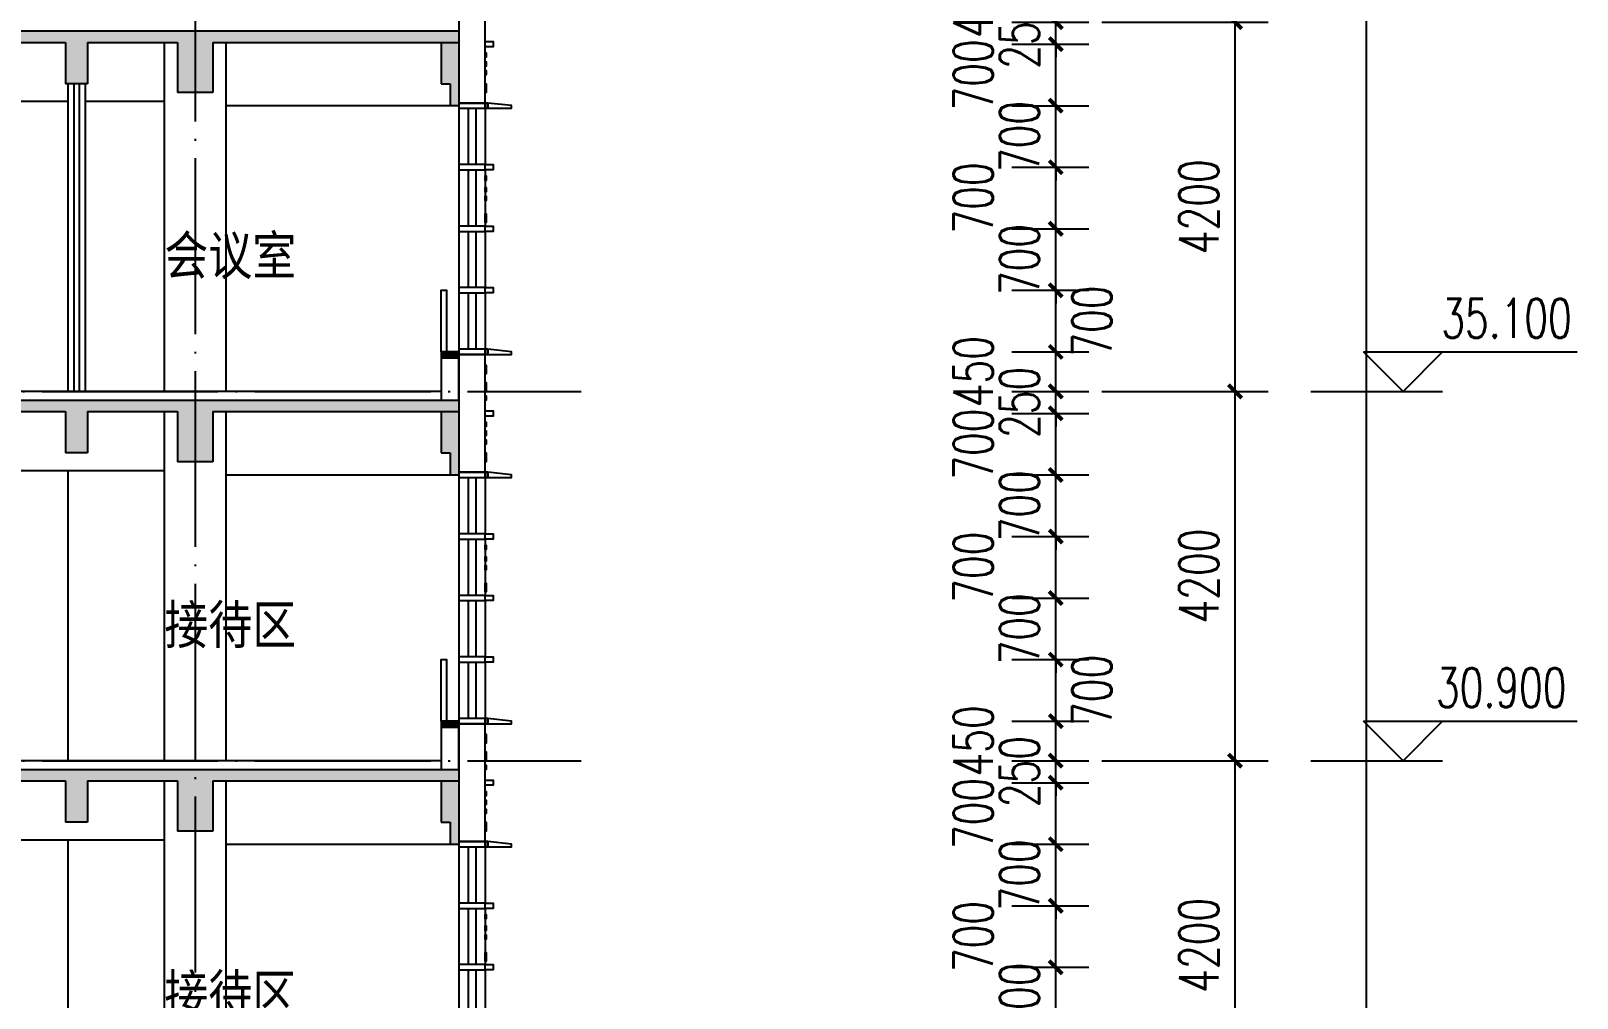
# Model space of a CAD drawing. Header units: millimetres. Extents: x 500457 to 783861, y -293369 to -162148.
# Drawn here: x 735909 to 753498, y -202151 to -191151 of the extents above; entities that cross this region are included whole.
import ezdxf

# ---------------------------------------------------------------- set-up
doc = ezdxf.new("R2010")
doc.units = ezdxf.units.MM
doc.header["$LTSCALE"] = 1000
doc.linetypes.add('DOTE', pattern=[2.42, 2, -0.2, 0.02, -0.2])
for name, color, linetype in [('A-DOOR-FIRE', 4, 'Continuous'), ('A-SECT-SURF', 6, 'Continuous'), ('A-看线', 115, 'Continuous'), ('DIM_ELEV', 3, 'Continuous'), ('DOTE', 1, 'DOTE'), ('E_WINDOW', 4, 'Continuous'), ('EVTR', 2, 'Continuous'), ('LY_MC_section A_A$0$A31----(18)', 140, 'Continuous'), ('PUB_DIM', 3, 'Continuous'), ('PUB_HATCH', 8, 'Continuous'), ('PUB_TEXT', 7, 'Continuous'), ('WALL', 255, 'Continuous'), ('板洞', 6, 'Continuous')]:
    doc.layers.add(name, color=color, linetype=linetype)
doc.styles.add('_TCH_DIM', font='SIMPLEX', dxfattribs={"bigfont": 'GBCBIG'})
doc.styles.add('_TCH_DIM_T3', font='SIMPLEX', dxfattribs={"width": 0.705882, "bigfont": 'GBCBIG'})
doc.styles.add('TSSD_Norm', font='tssdeng.shx', dxfattribs={"bigfont": 'hztxt.shx'})
doc.dimstyles.new('_TCH_ARCH&&150', dxfattribs={"dimtxt": 446.25, "dimasz": 150, "dimexe": 375, "dimexo": 450, "dimgap": 189.375, "dimtad": 1, "dimdec": 0, "dimzin": 0, "dimdsep": 46, "dimtxsty": '_TCH_DIM_T3', "dimblk": 'ARCHTICK', "dimcen": 0.09, "dimclrt": 7, "dimazin": 2, "dimtfac": 1, "dimtdec": 0, "dimtix": 1, "dimtmove": 2, "dimatfit": 3, "dimfxl": 1, "dimtolj": 1, "dimtzin": 0, "dimarcsym": 0})

# ---------------------------------------------------------------- blocks, each defined once
blk = doc.blocks.new('A$C7aab0e27')
at = {"layer": 'LY_MC_section A_A$0$A31----(18)'}
for points in [[(-30, 0), (-30, -60), (-300, -60), (-300, -30)], [(-30, -60), (-30, 0), (0, 0), (0, -60)]]:
    blk.add_lwpolyline(points, close=True, dxfattribs=at)
blk = doc.blocks.new('A$C37e4a2ef')
at = {"layer": 'LY_MC_section A_A$0$A31----(18)'}
blk.add_lwpolyline([(0, 0), (300, 0), (300, -60), (0, -60)], close=True, dxfattribs=at)
at = {"layer": 'A-DOOR-FIRE'}
blk.add_blockref('A$C7aab0e27', (0, 0), dxfattribs=at)
blk = doc.blocks.new('A$C42b86bd6')
at = {"layer": 'LY_MC_section A_A$0$A31----(18)'}
for points in [[(90, 0), (0, 0), (0, -60), (90, -60)], [(90, 0), (390, 0), (390, -60), (90, -60)]]:
    blk.add_lwpolyline(points, close=True, dxfattribs=at)
blk = doc.blocks.new('A$C827e71c0')
at = {"layer": 'LY_MC_section A_A$0$A31----(18)'}
blk.add_lwpolyline([(0, 0), (-90, 0), (-90, -60), (0, -60)], close=True, dxfattribs=at)
blk = doc.blocks.new('A$C3da70275')
at = {"layer": 'PUB_HATCH'}
for points in [[(0, -80), (0, -550), (200, -550), (200, -80)], [(100, -550), (0, -550), (0, -800), (100, -800)], [(0, -3600), (200, -3600), (200, -3670), (0, -3670)]]:
    blk.add_hatch(color=256, dxfattribs=at).paths.add_polyline_path(points)
at = {"layer": 'EVTR'}
blk.add_lwpolyline([(200, -3600), (200, -2900), (140, -2900), (140, -3600)], dxfattribs=at)
at = {"layer": 'WALL', "color": 0}
for p, q in [((0, -80), (0, -550)), ((200, -80), (0, -80)), ((200, -80), (200, -550)), ((0, -550), (0, -800)), ((200, -550), (100, -550)), ((100, -550), (100, -800)), ((100, -800), (0, -800))]:
    blk.add_line(p, q, dxfattribs=at)
at = {"layer": 'WALL'}
for points in [[(0, -3600), (200, -3600), (200, -3670), (0, -3670)], [(0, -3670), (200, -3670), (200, -4150), (0, -4150)]]:
    blk.add_lwpolyline(points, close=True, dxfattribs=at)
blk = doc.blocks.new('$EWDLib$00001159')
for p, q in [((0, 0), (0, 1500)), ((84, 0), (84, 1500)), ((156, 0), (156, 1500)), ((240, 0), (240, 1500))]:
    blk.add_line(p, q)
blk = doc.blocks.new('A$Cefe507ca')
at = {"layer": 'LY_MC_section A_A$0$A31----(18)'}
for points in [[(300, -8680), (0, -8680), (0, -10020), (300, -10020)], [(300, -9450), (310, -9450), (310, -9500), (300, -9500)], [(300, -9550), (310, -9550), (310, -9600), (300, -9600)], [(300, -9650), (310, -9650), (310, -9700), (300, -9700)], [(300, -9800), (310, -9800), (310, -9900), (300, -9900)], [(300, -10850), (310, -10850), (310, -10900), (300, -10900)], [(300, -10980), (310, -10980), (310, -11030), (300, -11030)], [(300, -11080), (310, -11080), (310, -11130), (300, -11130)], [(300, -11280), (310, -11280), (310, -11380), (300, -11380)], [(300, -12880), (0, -12880), (0, -14220), (300, -14220)], [(300, -17080), (0, -17080), (0, -18420), (300, -18420)], [(300, -19250), (310, -19250), (310, -19300), (300, -19300)], [(300, -19380), (310, -19380), (310, -19430), (300, -19430)], [(300, -19480), (310, -19480), (310, -19530), (300, -19530)], [(300, -19680), (310, -19680), (310, -19780), (300, -19780)]]:
    blk.add_lwpolyline(points, close=True, dxfattribs=at)
at = {"layer": 'LY_MC_section A_A$0$A31----(18)', "color": 51, "true_color": 0xf8f6b0}
for points in [[(300, -13000), (310, -13000), (310, -13100), (300, -13100)], [(300, -13200), (310, -13200), (310, -13300), (300, -13300)], [(300, -13350), (310, -13350), (310, -13400), (300, -13400)], [(300, -13650), (310, -13650), (310, -13700), (300, -13700)], [(300, -13750), (310, -13750), (310, -13800), (300, -13800)], [(300, -13850), (310, -13850), (310, -13900), (300, -13900)], [(300, -14000), (310, -14000), (310, -14100), (300, -14100)], [(300, -15050), (310, -15050), (310, -15100), (300, -15100)], [(300, -15180), (310, -15180), (310, -15230), (300, -15230)], [(300, -15280), (310, -15280), (310, -15330), (300, -15330)], [(300, -15480), (310, -15480), (310, -15580), (300, -15580)], [(300, -17200), (310, -17200), (310, -17300), (300, -17300)], [(300, -17400), (310, -17400), (310, -17500), (300, -17500)], [(300, -17550), (310, -17550), (310, -17600), (300, -17600)], [(300, -17850), (310, -17850), (310, -17900), (300, -17900)], [(300, -17950), (310, -17950), (310, -18000), (300, -18000)], [(300, -18050), (310, -18050), (310, -18100), (300, -18100)], [(300, -18200), (310, -18200), (310, -18300), (300, -18300)]]:
    blk.add_lwpolyline(points, close=True, dxfattribs=at)
at = {"layer": 'A-DOOR-FIRE', "xscale": -1}
for name, p in [('A$C827e71c0', (300, -9320)), ('A$C37e4a2ef', (300, -10020)), ('A$C42b86bd6', (390, -10720)), ('A$C37e4a2ef', (300, -12820)), ('A$C37e4a2ef', (300, -12820)), ('A$C827e71c0', (300, -13520)), ('A$C37e4a2ef', (300, -14220)), ('A$C42b86bd6', (390, -14920)), ('A$C37e4a2ef', (300, -17020)), ('A$C37e4a2ef', (300, -17020)), ('A$C827e71c0', (300, -17720)), ('A$C37e4a2ef', (300, -18420)), ('A$C42b86bd6', (390, -19120))]:
    blk.add_blockref(name, p, dxfattribs=at)
at = {"layer": 'LY_MC_section A_A$0$A31----(18)', "xscale": 1.250000040576333, "yscale": -0.4266666391131008}
for p in [(0, -10080), (0, -10780), (0, -11480), (0, -12180), (0, -14280), (0, -14980), (0, -15680), (0, -16380), (0, -18480), (0, -19180), (0, -19880)]:
    blk.add_blockref('$EWDLib$00001159', p, dxfattribs=at)
at = {"layer": 'LY_MC_section A_A$0$A31----(18)', "xscale": -1}
for p in [(390, -11420), (390, -12120), (390, -15620), (390, -16320), (390, -19820)]:
    blk.add_blockref('A$C42b86bd6', p, dxfattribs=at)
at = {"layer": '板洞', "xscale": -1}
for p in [(0, -9250), (0, -13450), (0, -17650)]:
    blk.add_blockref('A$C3da70275', p, dxfattribs=at)
blk = doc.blocks.new('A$Cee851c36')
at = {"layer": 'PUB_HATCH'}
for points in [[(15600, -187), (15750, -230), (18125, -230), (18292, -187), (18375, -100), (15600, -100)], [(18292, -187), (18375, -230), (19400, -230), (19600, -187), (19600, -100), (18375, -100)], [(19600, -187), (19800, -230), (22600, -230), (22600, -100), (19600, -100)], [(18292, -187), (18125, -230), (18125, -700), (18375, -700), (18375, -230)], [(19600, -187), (19400, -230), (19400, -800), (19800, -800), (19800, -230)]]:
    blk.add_hatch(color=256, dxfattribs=at).paths.add_polyline_path(points)
at = {"layer": 'A-SECT-SURF'}
blk.add_line((22400, 0), (0, 0), dxfattribs=at)
at = {"layer": 'A-看线'}
for p, q in [((19250, -4200), (19250, -230)), ((19950, -230), (19950, -4200)), ((15750, -900), (19250, -900))]:
    blk.add_line(p, q, dxfattribs=at)
for points in [[(18150, -900), (18150, -4200)], [(19950, -950), (22500, -950)]]:
    blk.add_lwpolyline(points, dxfattribs=at)
at = {"layer": 'WALL'}
for p, q in [((15600, -100), (18375, -100)), ((18375, -100), (19600, -100)), ((19600, -100), (22600, -100)), ((22600, -100), (22600, -230)), ((15750, -230), (18125, -230)), ((18125, -230), (18125, -700)), ((18375, -230), (18375, -700)), ((18375, -230), (19400, -230)), ((19400, -230), (19400, -800)), ((19800, -230), (19800, -800)), ((19800, -230), (22600, -230)), ((18375, -700), (18125, -700)), ((19800, -800), (19400, -800))]:
    blk.add_line(p, q, dxfattribs=at)
at = {"layer": 'PUB_TEXT', "style": 'TSSD_Norm'}
blk.add_text('接待区', height=500, dxfattribs=at).set_placement((19250, -2920))
blk = doc.blocks.new('A$C491a6cfb')
at = {"layer": 'PUB_HATCH'}
for points in [[(15600, -187), (15750, -230), (18125, -230), (18292, -187), (18375, -100), (15600, -100)], [(18292, -187), (18375, -230), (19400, -230), (19600, -187), (19600, -100), (18375, -100)], [(19600, -187), (19800, -230), (22600, -230), (22600, -100), (19600, -100)], [(18292, -187), (18125, -230), (18125, -700), (18375, -700), (18375, -230)], [(19600, -187), (19400, -230), (19400, -800), (19800, -800), (19800, -230)]]:
    blk.add_hatch(color=256, dxfattribs=at).paths.add_polyline_path(points)
at = {"layer": 'A-看线'}
for p, q in [((19250, -4200), (19250, -230)), ((19950, -230), (19950, -4200)), ((15750, -900), (18150, -900)), ((18350, -900), (19250, -900))]:
    blk.add_line(p, q, dxfattribs=at)
blk.add_lwpolyline([(19950, -950), (22500, -950)], dxfattribs=at)
at = {"layer": 'WALL'}
for p, q in [((15600, -100), (18375, -100)), ((18375, -100), (19600, -100)), ((19600, -100), (22600, -100)), ((22600, -100), (22600, -230)), ((15750, -230), (18125, -230)), ((18125, -230), (18125, -700)), ((18375, -230), (18375, -700)), ((18375, -230), (19400, -230)), ((19400, -230), (19400, -800)), ((19800, -230), (19800, -800)), ((19800, -230), (22600, -230)), ((18375, -700), (18125, -700)), ((19800, -800), (19400, -800))]:
    blk.add_line(p, q, dxfattribs=at)
at = {"layer": 'E_WINDOW', "xscale": 0.8333333408411515, "yscale": 2.333333320217035, "rotation": 179.9999999999997}
blk.add_blockref('$EWDLib$00001159', (18350, -700), dxfattribs=at)
at = {"layer": 'PUB_TEXT', "style": 'TSSD_Norm'}
blk.add_text('会议室', height=500, dxfattribs=at).set_placement((19250, -2920))
blk = doc.blocks.new('_ArchTick')
at = {"color": 0, "linetype": 'ByBlock', "const_width": 0.3}
blk.add_lwpolyline([(-0.5, -0.5), (0.5, 0.5)], dxfattribs=at)
blk = doc.blocks.new('*D196')
at = {"layer": 'Defpoints', "color": 0, "transparency": 16777216}
for p in [(746619, -201801), (747567, -201801), (746619, -202501)]:
    blk.add_point(p, dxfattribs=at)
at = {"layer": 'PUB_DIM', "color": 0, "lineweight": -2, "transparency": 16777216}
for p, q in [((747567, -201801), (747567, -201651)), ((747069, -201801), (747942, -201801)), ((747567, -202501), (747567, -201801)), ((747069, -202501), (747942, -202501)), ((747567, -202501), (747567, -202651))]:
    blk.add_line(p, q, dxfattribs=at)
at = {"layer": 'PUB_DIM', "color": 0, "lineweight": -2, "transparency": 16777216, "xscale": 150, "yscale": 150, "zscale": 150}
for p, rotation in [((747567, -201801), 270), ((747567, -202501), 90)]:
    blk.add_blockref('_ArchTick', p, dxfattribs=dict(at, rotation=rotation))
at = {"layer": 'PUB_DIM', "color": 7, "transparency": 16777216, "insert": (747154, -202151), "char_height": 446.2, "attachment_point": 5, "rotation": 90, "style": '_TCH_DIM_T3'}
blk.add_mtext('\\A1;700', dxfattribs=at)
blk = doc.blocks.new('*D197')
at = {"layer": 'Defpoints', "color": 0, "transparency": 16777216}
for p in [(746619, -201101), (747567, -201101), (746619, -201801)]:
    blk.add_point(p, dxfattribs=at)
at = {"layer": 'PUB_DIM', "color": 0, "lineweight": -2, "transparency": 16777216}
for p, q in [((747069, -201101), (747942, -201101)), ((747567, -201801), (747567, -201101)), ((747069, -201801), (747942, -201801))]:
    blk.add_line(p, q, dxfattribs=at)
at = {"layer": 'PUB_DIM', "color": 0, "lineweight": -2, "transparency": 16777216, "xscale": 150, "yscale": 150, "zscale": 150}
for p, rotation in [((747567, -201101), 90), ((747567, -201801), 270)]:
    blk.add_blockref('_ArchTick', p, dxfattribs=dict(at, rotation=rotation))
at = {"layer": 'PUB_DIM', "color": 7, "transparency": 16777216, "insert": (746629, -201451), "char_height": 446.2, "attachment_point": 5, "rotation": 90, "style": '_TCH_DIM_T3'}
blk.add_mtext('\\A1;700', dxfattribs=at)
blk = doc.blocks.new('*D198')
at = {"layer": 'Defpoints', "color": 0, "transparency": 16777216}
for p in [(746619, -200401), (747567, -200401), (746619, -201101)]:
    blk.add_point(p, dxfattribs=at)
at = {"layer": 'PUB_DIM', "color": 0, "lineweight": -2, "transparency": 16777216}
for p, q in [((747567, -200401), (747567, -200251)), ((747069, -200401), (747942, -200401)), ((747567, -201101), (747567, -200401)), ((747069, -201101), (747942, -201101)), ((747567, -201101), (747567, -201251))]:
    blk.add_line(p, q, dxfattribs=at)
at = {"layer": 'PUB_DIM', "color": 0, "lineweight": -2, "transparency": 16777216, "xscale": 150, "yscale": 150, "zscale": 150}
for p, rotation in [((747567, -200401), 270), ((747567, -201101), 90)]:
    blk.add_blockref('_ArchTick', p, dxfattribs=dict(at, rotation=rotation))
at = {"layer": 'PUB_DIM', "color": 7, "transparency": 16777216, "insert": (747154, -200751), "char_height": 446.2, "attachment_point": 5, "rotation": 90, "style": '_TCH_DIM_T3'}
blk.add_mtext('\\A1;700', dxfattribs=at)
blk = doc.blocks.new('*D199')
at = {"layer": 'Defpoints', "color": 0, "transparency": 16777216}
for p in [(746619, -199701), (747567, -199701), (746619, -200401)]:
    blk.add_point(p, dxfattribs=at)
at = {"layer": 'PUB_DIM', "color": 0, "lineweight": -2, "transparency": 16777216}
for p, q in [((747069, -199701), (747942, -199701)), ((747567, -200401), (747567, -199701)), ((747069, -200401), (747942, -200401))]:
    blk.add_line(p, q, dxfattribs=at)
at = {"layer": 'PUB_DIM', "color": 0, "lineweight": -2, "transparency": 16777216, "xscale": 150, "yscale": 150, "zscale": 150}
for p, rotation in [((747567, -199701), 90), ((747567, -200401), 270)]:
    blk.add_blockref('_ArchTick', p, dxfattribs=dict(at, rotation=rotation))
at = {"layer": 'PUB_DIM', "color": 7, "transparency": 16777216, "insert": (746629, -200051), "char_height": 446.2, "attachment_point": 5, "rotation": 90, "style": '_TCH_DIM_T3'}
blk.add_mtext('\\A1;700', dxfattribs=at)
blk = doc.blocks.new('*D200')
at = {"layer": 'Defpoints', "color": 0, "transparency": 16777216}
for p in [(746619, -199451), (747567, -199451), (746619, -199701)]:
    blk.add_point(p, dxfattribs=at)
at = {"layer": 'PUB_DIM', "color": 0, "lineweight": -2, "transparency": 16777216}
for p, q in [((747069, -199451), (747942, -199451)), ((747567, -199451), (747567, -199301)), ((747567, -199701), (747567, -199451)), ((747069, -199701), (747942, -199701)), ((747567, -199701), (747567, -199851))]:
    blk.add_line(p, q, dxfattribs=at)
at = {"layer": 'PUB_DIM', "color": 0, "lineweight": -2, "transparency": 16777216, "xscale": 150, "yscale": 150, "zscale": 150}
for p, rotation in [((747567, -199451), 270), ((747567, -199701), 90)]:
    blk.add_blockref('_ArchTick', p, dxfattribs=dict(at, rotation=rotation))
at = {"layer": 'PUB_DIM', "color": 7, "transparency": 16777216, "insert": (747154, -199576), "char_height": 446.2, "attachment_point": 5, "rotation": 90, "style": '_TCH_DIM_T3'}
blk.add_mtext('\\A1;250', dxfattribs=at)
blk = doc.blocks.new('*D201')
at = {"layer": 'Defpoints', "color": 0, "transparency": 16777216}
for p in [(746619, -199001), (747567, -199001), (746619, -199451)]:
    blk.add_point(p, dxfattribs=at)
at = {"layer": 'PUB_DIM', "color": 0, "lineweight": -2, "transparency": 16777216}
for p, q in [((747069, -199001), (747942, -199001)), ((747567, -199451), (747567, -199001)), ((747069, -199451), (747942, -199451))]:
    blk.add_line(p, q, dxfattribs=at)
at = {"layer": 'PUB_DIM', "color": 0, "lineweight": -2, "transparency": 16777216, "xscale": 150, "yscale": 150, "zscale": 150}
for p, rotation in [((747567, -199001), 90), ((747567, -199451), 270)]:
    blk.add_blockref('_ArchTick', p, dxfattribs=dict(at, rotation=rotation))
at = {"layer": 'PUB_DIM', "color": 7, "transparency": 16777216, "insert": (746629, -199226), "char_height": 446.2, "attachment_point": 5, "rotation": 90, "style": '_TCH_DIM_T3'}
blk.add_mtext('\\A1;450', dxfattribs=at)
blk = doc.blocks.new('*D202')
at = {"layer": 'Defpoints', "color": 0, "transparency": 16777216}
for p in [(746619, -198301), (747567, -198301), (746619, -199001)]:
    blk.add_point(p, dxfattribs=at)
at = {"layer": 'PUB_DIM', "color": 0, "lineweight": -2, "transparency": 16777216}
for p, q in [((747069, -198301), (747942, -198301)), ((747567, -199001), (747567, -198301)), ((747069, -199001), (747942, -199001))]:
    blk.add_line(p, q, dxfattribs=at)
at = {"layer": 'PUB_DIM', "color": 0, "lineweight": -2, "transparency": 16777216, "xscale": 150, "yscale": 150, "zscale": 150}
for p, rotation in [((747567, -198301), 90), ((747567, -199001), 270)]:
    blk.add_blockref('_ArchTick', p, dxfattribs=dict(at, rotation=rotation))
at = {"layer": 'PUB_DIM', "color": 7, "transparency": 16777216, "insert": (747979, -198651), "char_height": 446.2, "attachment_point": 5, "rotation": 90, "style": '_TCH_DIM_T3'}
blk.add_mtext('\\A1;700', dxfattribs=at)
blk = doc.blocks.new('*D203')
at = {"layer": 'Defpoints', "color": 0, "transparency": 16777216}
for p in [(746619, -197601), (747567, -197601), (746619, -198301)]:
    blk.add_point(p, dxfattribs=at)
at = {"layer": 'PUB_DIM', "color": 0, "lineweight": -2, "transparency": 16777216}
for p, q in [((747567, -197601), (747567, -197451)), ((747069, -197601), (747942, -197601)), ((747567, -198301), (747567, -197601)), ((747069, -198301), (747942, -198301)), ((747567, -198301), (747567, -198451))]:
    blk.add_line(p, q, dxfattribs=at)
at = {"layer": 'PUB_DIM', "color": 0, "lineweight": -2, "transparency": 16777216, "xscale": 150, "yscale": 150, "zscale": 150}
for p, rotation in [((747567, -197601), 270), ((747567, -198301), 90)]:
    blk.add_blockref('_ArchTick', p, dxfattribs=dict(at, rotation=rotation))
at = {"layer": 'PUB_DIM', "color": 7, "transparency": 16777216, "insert": (747154, -197951), "char_height": 446.2, "attachment_point": 5, "rotation": 90, "style": '_TCH_DIM_T3'}
blk.add_mtext('\\A1;700', dxfattribs=at)
blk = doc.blocks.new('*D204')
at = {"layer": 'Defpoints', "color": 0, "transparency": 16777216}
for p in [(746619, -196901), (747567, -196901), (746619, -197601)]:
    blk.add_point(p, dxfattribs=at)
at = {"layer": 'PUB_DIM', "color": 0, "lineweight": -2, "transparency": 16777216}
for p, q in [((747069, -196901), (747942, -196901)), ((747567, -197601), (747567, -196901)), ((747069, -197601), (747942, -197601))]:
    blk.add_line(p, q, dxfattribs=at)
at = {"layer": 'PUB_DIM', "color": 0, "lineweight": -2, "transparency": 16777216, "xscale": 150, "yscale": 150, "zscale": 150}
for p, rotation in [((747567, -196901), 90), ((747567, -197601), 270)]:
    blk.add_blockref('_ArchTick', p, dxfattribs=dict(at, rotation=rotation))
at = {"layer": 'PUB_DIM', "color": 7, "transparency": 16777216, "insert": (746629, -197251), "char_height": 446.2, "attachment_point": 5, "rotation": 90, "style": '_TCH_DIM_T3'}
blk.add_mtext('\\A1;700', dxfattribs=at)
blk = doc.blocks.new('*D205')
at = {"layer": 'Defpoints', "color": 0, "transparency": 16777216}
for p in [(746619, -196201), (747567, -196201), (746619, -196901)]:
    blk.add_point(p, dxfattribs=at)
at = {"layer": 'PUB_DIM', "color": 0, "lineweight": -2, "transparency": 16777216}
for p, q in [((747567, -196201), (747567, -196051)), ((747069, -196201), (747942, -196201)), ((747567, -196901), (747567, -196201)), ((747069, -196901), (747942, -196901)), ((747567, -196901), (747567, -197051))]:
    blk.add_line(p, q, dxfattribs=at)
at = {"layer": 'PUB_DIM', "color": 0, "lineweight": -2, "transparency": 16777216, "xscale": 150, "yscale": 150, "zscale": 150}
for p, rotation in [((747567, -196201), 270), ((747567, -196901), 90)]:
    blk.add_blockref('_ArchTick', p, dxfattribs=dict(at, rotation=rotation))
at = {"layer": 'PUB_DIM', "color": 7, "transparency": 16777216, "insert": (747154, -196551), "char_height": 446.2, "attachment_point": 5, "rotation": 90, "style": '_TCH_DIM_T3'}
blk.add_mtext('\\A1;700', dxfattribs=at)
blk = doc.blocks.new('*D206')
at = {"layer": 'Defpoints', "color": 0, "transparency": 16777216}
for p in [(746619, -195501), (747567, -195501), (746619, -196201)]:
    blk.add_point(p, dxfattribs=at)
at = {"layer": 'PUB_DIM', "color": 0, "lineweight": -2, "transparency": 16777216}
for p, q in [((747069, -195501), (747942, -195501)), ((747567, -196201), (747567, -195501)), ((747069, -196201), (747942, -196201))]:
    blk.add_line(p, q, dxfattribs=at)
at = {"layer": 'PUB_DIM', "color": 0, "lineweight": -2, "transparency": 16777216, "xscale": 150, "yscale": 150, "zscale": 150}
for p, rotation in [((747567, -195501), 90), ((747567, -196201), 270)]:
    blk.add_blockref('_ArchTick', p, dxfattribs=dict(at, rotation=rotation))
at = {"layer": 'PUB_DIM', "color": 7, "transparency": 16777216, "insert": (746629, -195851), "char_height": 446.2, "attachment_point": 5, "rotation": 90, "style": '_TCH_DIM_T3'}
blk.add_mtext('\\A1;700', dxfattribs=at)
blk = doc.blocks.new('*D207')
at = {"layer": 'Defpoints', "color": 0, "transparency": 16777216}
for p in [(746619, -195251), (747567, -195251), (746619, -195501)]:
    blk.add_point(p, dxfattribs=at)
at = {"layer": 'PUB_DIM', "color": 0, "lineweight": -2, "transparency": 16777216}
for p, q in [((747567, -195251), (747567, -195101)), ((747069, -195251), (747942, -195251)), ((747567, -195501), (747567, -195251)), ((747069, -195501), (747942, -195501)), ((747567, -195501), (747567, -195651))]:
    blk.add_line(p, q, dxfattribs=at)
at = {"layer": 'PUB_DIM', "color": 0, "lineweight": -2, "transparency": 16777216, "xscale": 150, "yscale": 150, "zscale": 150}
for p, rotation in [((747567, -195251), 270), ((747567, -195501), 90)]:
    blk.add_blockref('_ArchTick', p, dxfattribs=dict(at, rotation=rotation))
at = {"layer": 'PUB_DIM', "color": 7, "transparency": 16777216, "insert": (747154, -195376), "char_height": 446.2, "attachment_point": 5, "rotation": 90, "style": '_TCH_DIM_T3'}
blk.add_mtext('\\A1;250', dxfattribs=at)
blk = doc.blocks.new('*D208')
at = {"layer": 'Defpoints', "color": 0, "transparency": 16777216}
for p in [(746619, -194801), (747567, -194801), (746619, -195251)]:
    blk.add_point(p, dxfattribs=at)
at = {"layer": 'PUB_DIM', "color": 0, "lineweight": -2, "transparency": 16777216}
for p, q in [((747069, -194801), (747942, -194801)), ((747567, -195251), (747567, -194801)), ((747069, -195251), (747942, -195251))]:
    blk.add_line(p, q, dxfattribs=at)
at = {"layer": 'PUB_DIM', "color": 0, "lineweight": -2, "transparency": 16777216, "xscale": 150, "yscale": 150, "zscale": 150}
for p, rotation in [((747567, -194801), 90), ((747567, -195251), 270)]:
    blk.add_blockref('_ArchTick', p, dxfattribs=dict(at, rotation=rotation))
at = {"layer": 'PUB_DIM', "color": 7, "transparency": 16777216, "insert": (746629, -195026), "char_height": 446.2, "attachment_point": 5, "rotation": 90, "style": '_TCH_DIM_T3'}
blk.add_mtext('\\A1;450', dxfattribs=at)
blk = doc.blocks.new('*D209')
at = {"layer": 'Defpoints', "color": 0, "transparency": 16777216}
for p in [(746619, -194101), (747567, -194101), (746619, -194801)]:
    blk.add_point(p, dxfattribs=at)
at = {"layer": 'PUB_DIM', "color": 0, "lineweight": -2, "transparency": 16777216}
for p, q in [((747069, -194101), (747942, -194101)), ((747567, -194801), (747567, -194101)), ((747069, -194801), (747942, -194801))]:
    blk.add_line(p, q, dxfattribs=at)
at = {"layer": 'PUB_DIM', "color": 0, "lineweight": -2, "transparency": 16777216, "xscale": 150, "yscale": 150, "zscale": 150}
for p, rotation in [((747567, -194101), 90), ((747567, -194801), 270)]:
    blk.add_blockref('_ArchTick', p, dxfattribs=dict(at, rotation=rotation))
at = {"layer": 'PUB_DIM', "color": 7, "transparency": 16777216, "insert": (747979, -194451), "char_height": 446.2, "attachment_point": 5, "rotation": 90, "style": '_TCH_DIM_T3'}
blk.add_mtext('\\A1;700', dxfattribs=at)
blk = doc.blocks.new('*D210')
at = {"layer": 'Defpoints', "color": 0, "transparency": 16777216}
for p in [(746619, -193401), (747567, -193401), (746619, -194101)]:
    blk.add_point(p, dxfattribs=at)
at = {"layer": 'PUB_DIM', "color": 0, "lineweight": -2, "transparency": 16777216}
for p, q in [((747567, -193401), (747567, -193251)), ((747069, -193401), (747942, -193401)), ((747567, -194101), (747567, -193401)), ((747069, -194101), (747942, -194101)), ((747567, -194101), (747567, -194251))]:
    blk.add_line(p, q, dxfattribs=at)
at = {"layer": 'PUB_DIM', "color": 0, "lineweight": -2, "transparency": 16777216, "xscale": 150, "yscale": 150, "zscale": 150}
for p, rotation in [((747567, -193401), 270), ((747567, -194101), 90)]:
    blk.add_blockref('_ArchTick', p, dxfattribs=dict(at, rotation=rotation))
at = {"layer": 'PUB_DIM', "color": 7, "transparency": 16777216, "insert": (747154, -193751), "char_height": 446.2, "attachment_point": 5, "rotation": 90, "style": '_TCH_DIM_T3'}
blk.add_mtext('\\A1;700', dxfattribs=at)
blk = doc.blocks.new('*D211')
at = {"layer": 'Defpoints', "color": 0, "transparency": 16777216}
for p in [(746619, -192701), (747567, -192701), (746619, -193401)]:
    blk.add_point(p, dxfattribs=at)
at = {"layer": 'PUB_DIM', "color": 0, "lineweight": -2, "transparency": 16777216}
for p, q in [((747069, -192701), (747942, -192701)), ((747567, -193401), (747567, -192701)), ((747069, -193401), (747942, -193401))]:
    blk.add_line(p, q, dxfattribs=at)
at = {"layer": 'PUB_DIM', "color": 0, "lineweight": -2, "transparency": 16777216, "xscale": 150, "yscale": 150, "zscale": 150}
for p, rotation in [((747567, -192701), 90), ((747567, -193401), 270)]:
    blk.add_blockref('_ArchTick', p, dxfattribs=dict(at, rotation=rotation))
at = {"layer": 'PUB_DIM', "color": 7, "transparency": 16777216, "insert": (746629, -193051), "char_height": 446.2, "attachment_point": 5, "rotation": 90, "style": '_TCH_DIM_T3'}
blk.add_mtext('\\A1;700', dxfattribs=at)
blk = doc.blocks.new('*D212')
at = {"layer": 'Defpoints', "color": 0, "transparency": 16777216}
for p in [(746619, -192001), (747567, -192001), (746619, -192701)]:
    blk.add_point(p, dxfattribs=at)
at = {"layer": 'PUB_DIM', "color": 0, "lineweight": -2, "transparency": 16777216}
for p, q in [((747567, -192001), (747567, -191851)), ((747069, -192001), (747942, -192001)), ((747567, -192701), (747567, -192001)), ((747069, -192701), (747942, -192701)), ((747567, -192701), (747567, -192851))]:
    blk.add_line(p, q, dxfattribs=at)
at = {"layer": 'PUB_DIM', "color": 0, "lineweight": -2, "transparency": 16777216, "xscale": 150, "yscale": 150, "zscale": 150}
for p, rotation in [((747567, -192001), 270), ((747567, -192701), 90)]:
    blk.add_blockref('_ArchTick', p, dxfattribs=dict(at, rotation=rotation))
at = {"layer": 'PUB_DIM', "color": 7, "transparency": 16777216, "insert": (747154, -192351), "char_height": 446.2, "attachment_point": 5, "rotation": 90, "style": '_TCH_DIM_T3'}
blk.add_mtext('\\A1;700', dxfattribs=at)
blk = doc.blocks.new('*D213')
at = {"layer": 'Defpoints', "color": 0, "transparency": 16777216}
for p in [(746619, -191301), (747567, -191301), (746619, -192001)]:
    blk.add_point(p, dxfattribs=at)
at = {"layer": 'PUB_DIM', "color": 0, "lineweight": -2, "transparency": 16777216}
for p, q in [((747069, -191301), (747942, -191301)), ((747567, -192001), (747567, -191301)), ((747069, -192001), (747942, -192001))]:
    blk.add_line(p, q, dxfattribs=at)
at = {"layer": 'PUB_DIM', "color": 0, "lineweight": -2, "transparency": 16777216, "xscale": 150, "yscale": 150, "zscale": 150}
for p, rotation in [((747567, -191301), 90), ((747567, -192001), 270)]:
    blk.add_blockref('_ArchTick', p, dxfattribs=dict(at, rotation=rotation))
at = {"layer": 'PUB_DIM', "color": 7, "transparency": 16777216, "insert": (746629, -191651), "char_height": 446.2, "attachment_point": 5, "rotation": 90, "style": '_TCH_DIM_T3'}
blk.add_mtext('\\A1;700', dxfattribs=at)
blk = doc.blocks.new('*D214')
at = {"layer": 'Defpoints', "color": 0, "transparency": 16777216}
for p in [(746619, -191051), (747567, -191051), (746619, -191301)]:
    blk.add_point(p, dxfattribs=at)
at = {"layer": 'PUB_DIM', "color": 0, "lineweight": -2, "transparency": 16777216}
for p, q in [((747567, -191051), (747567, -190901)), ((747069, -191051), (747942, -191051)), ((747567, -191301), (747567, -191051)), ((747069, -191301), (747942, -191301)), ((747567, -191301), (747567, -191451))]:
    blk.add_line(p, q, dxfattribs=at)
at = {"layer": 'PUB_DIM', "color": 0, "lineweight": -2, "transparency": 16777216, "xscale": 150, "yscale": 150, "zscale": 150}
for p, rotation in [((747567, -191051), 270), ((747567, -191301), 90)]:
    blk.add_blockref('_ArchTick', p, dxfattribs=dict(at, rotation=rotation))
at = {"layer": 'PUB_DIM', "color": 7, "transparency": 16777216, "insert": (747154, -191176), "char_height": 446.2, "attachment_point": 5, "rotation": 90, "style": '_TCH_DIM_T3'}
blk.add_mtext('\\A1;250', dxfattribs=at)
blk = doc.blocks.new('*D215')
at = {"layer": 'Defpoints', "color": 0, "transparency": 16777216}
for p in [(746619, -190601), (747567, -190601), (746619, -191051)]:
    blk.add_point(p, dxfattribs=at)
at = {"layer": 'PUB_DIM', "color": 0, "lineweight": -2, "transparency": 16777216}
for p, q in [((747069, -190601), (747942, -190601)), ((747567, -191051), (747567, -190601)), ((747069, -191051), (747942, -191051))]:
    blk.add_line(p, q, dxfattribs=at)
at = {"layer": 'PUB_DIM', "color": 0, "lineweight": -2, "transparency": 16777216, "xscale": 150, "yscale": 150, "zscale": 150}
for p, rotation in [((747567, -190601), 90), ((747567, -191051), 270)]:
    blk.add_blockref('_ArchTick', p, dxfattribs=dict(at, rotation=rotation))
at = {"layer": 'PUB_DIM', "color": 7, "transparency": 16777216, "insert": (746629, -190826), "char_height": 446.2, "attachment_point": 5, "rotation": 90, "style": '_TCH_DIM_T3'}
blk.add_mtext('\\A1;450', dxfattribs=at)
blk = doc.blocks.new('*D229')
at = {"layer": 'Defpoints', "color": 0, "transparency": 16777216}
for p in [(746806, -182051), (751101, -182051), (746806, -235951)]:
    blk.add_point(p, dxfattribs=at)
at = {"layer": 'PUB_DIM', "color": 0, "lineweight": -2, "transparency": 16777216}
for p, q in [((747256, -182051), (751476, -182051)), ((751101, -235951), (751101, -182051)), ((747256, -235951), (751476, -235951))]:
    blk.add_line(p, q, dxfattribs=at)
at = {"layer": 'PUB_DIM', "color": 0, "lineweight": -2, "transparency": 16777216, "xscale": 150, "yscale": 150, "zscale": 150}
for p, rotation in [((751101, -182051), 90), ((751101, -235951), 270)]:
    blk.add_blockref('_ArchTick', p, dxfattribs=dict(at, rotation=rotation))
at = {"layer": 'PUB_DIM', "color": 7, "transparency": 16777216, "insert": (750688, -209001), "char_height": 446.2, "attachment_point": 5, "rotation": 90, "style": '_TCH_DIM_T3'}
blk.add_mtext('\\A1;53900', dxfattribs=at)
blk = doc.blocks.new('*D238')
at = {"layer": 'Defpoints', "color": 0, "transparency": 16777216}
for p in [(747643, -199451), (749607, -199451), (747643, -203651)]:
    blk.add_point(p, dxfattribs=at)
at = {"layer": 'PUB_DIM', "color": 0, "lineweight": -2, "transparency": 16777216}
for p, q in [((748093, -199451), (749982, -199451)), ((749607, -203651), (749607, -199451)), ((748093, -203651), (749982, -203651))]:
    blk.add_line(p, q, dxfattribs=at)
at = {"layer": 'PUB_DIM', "color": 0, "lineweight": -2, "transparency": 16777216, "xscale": 150, "yscale": 150, "zscale": 150}
for p, rotation in [((749607, -199451), 90), ((749607, -203651), 270)]:
    blk.add_blockref('_ArchTick', p, dxfattribs=dict(at, rotation=rotation))
at = {"layer": 'PUB_DIM', "color": 7, "transparency": 16777216, "insert": (749194, -201551), "char_height": 446.2, "attachment_point": 5, "rotation": 90, "style": '_TCH_DIM_T3'}
blk.add_mtext('\\A1;4200', dxfattribs=at)
blk = doc.blocks.new('*D239')
at = {"layer": 'Defpoints', "color": 0, "transparency": 16777216}
for p in [(747643, -195251), (749607, -195251), (747643, -199451)]:
    blk.add_point(p, dxfattribs=at)
at = {"layer": 'PUB_DIM', "color": 0, "lineweight": -2, "transparency": 16777216}
for p, q in [((748093, -195251), (749982, -195251)), ((749607, -199451), (749607, -195251)), ((748093, -199451), (749982, -199451))]:
    blk.add_line(p, q, dxfattribs=at)
at = {"layer": 'PUB_DIM', "color": 0, "lineweight": -2, "transparency": 16777216, "xscale": 150, "yscale": 150, "zscale": 150}
for p, rotation in [((749607, -195251), 90), ((749607, -199451), 270)]:
    blk.add_blockref('_ArchTick', p, dxfattribs=dict(at, rotation=rotation))
at = {"layer": 'PUB_DIM', "color": 7, "transparency": 16777216, "insert": (749194, -197351), "char_height": 446.2, "attachment_point": 5, "rotation": 90, "style": '_TCH_DIM_T3'}
blk.add_mtext('\\A1;4200', dxfattribs=at)
blk = doc.blocks.new('*D240')
at = {"layer": 'Defpoints', "color": 0, "transparency": 16777216}
for p in [(747643, -191051), (749607, -191051), (747643, -195251)]:
    blk.add_point(p, dxfattribs=at)
at = {"layer": 'PUB_DIM', "color": 0, "lineweight": -2, "transparency": 16777216}
for p, q in [((748093, -191051), (749982, -191051)), ((749607, -195251), (749607, -191051)), ((748093, -195251), (749982, -195251))]:
    blk.add_line(p, q, dxfattribs=at)
at = {"layer": 'PUB_DIM', "color": 0, "lineweight": -2, "transparency": 16777216, "xscale": 150, "yscale": 150, "zscale": 150}
for p, rotation in [((749607, -191051), 90), ((749607, -195251), 270)]:
    blk.add_blockref('_ArchTick', p, dxfattribs=dict(at, rotation=rotation))
at = {"layer": 'PUB_DIM', "color": 7, "transparency": 16777216, "insert": (749194, -193151), "char_height": 446.2, "attachment_point": 5, "rotation": 90, "style": '_TCH_DIM_T3'}
blk.add_mtext('\\A1;4200', dxfattribs=at)

msp = doc.modelspace()

# ---------------------------------------------------------------- linework, layer by layer
at = {"layer": 'DIM_ELEV'}
for p, q in [((751517.8, -195250.7), (751067.8, -194800.7)), ((751067.8, -194800.7), (753497.8, -194800.7)), ((751517.8, -195250.7), (751967.8, -194800.7)), ((750467.8, -195250.7), (751967.8, -195250.7)), ((751517.8, -199450.7), (751067.8, -199000.7)), ((751067.8, -199000.7), (753497.8, -199000.7)), ((751517.8, -199450.7), (751967.8, -199000.7)), ((750467.8, -199450.7), (751967.8, -199450.7))]:
    msp.add_line(p, q, dxfattribs=at)
at = {"layer": 'DOTE'}
for p, q in [((737777.1, -180499.6), (737777.1, -239302.1)), ((716677.1, -195250.7), (742167.1, -195250.7)), ((716677.1, -199450.7), (742167.1, -199450.7))]:
    msp.add_line(p, q, dxfattribs=at)

# ---------------------------------------------------------------- block references
at = {"layer": 'A-DOOR-FIRE'}
msp.add_blockref('A$Cefe507ca', (740777.1, -181950.7), dxfattribs=at)
at = {"layer": 'WALL', "color": 0}
for name, p in [('A$C491a6cfb', (718177.1, -191050.7)), ('A$Cee851c36', (718177.1, -195250.7)), ('A$Cee851c36', (718177.1, -199450.7))]:
    msp.add_blockref(name, p, dxfattribs=at)

# ---------------------------------------------------------------- texts
at = {"layer": 'PUB_TEXT', "style": '_TCH_DIM', "width": 0.705882}
for s, p in [('35.100', (751952.8, -194643.2)), ('30.900', (751892.8, -198843.2))]:
    msp.add_text(s, height=446.25, dxfattribs=at).set_placement(p)

# ---------------------------------------------------------------- dimensions: what is measured, and where the dimension line sits
at = {"layer": 'PUB_DIM'}
for p1, p2, distance, picture, middle in [((746805.9, -235950.7), (746805.9, -182050.7), -4295.1, '*D229', (750688.5, -209000.7)), ((746618.7, -191300.7), (746618.7, -191050.7), -947.8, '*D214', (747154, -191175.7)), ((747643.2, -195250.7), (747643.2, -191050.7), -1963.5, '*D240', (749194.2, -193150.7)), ((746618.7, -192700.7), (746618.7, -192000.7), -947.8, '*D212', (747154, -192350.7)), ((746618.7, -194100.7), (746618.7, -193400.7), -947.8, '*D210', (747154, -193750.7)), ((746618.7, -195500.7), (746618.7, -195250.7), -947.8, '*D207', (747154, -195375.7)), ((747643.2, -199450.7), (747643.2, -195250.7), -1963.5, '*D239', (749194.2, -197350.7)), ((746618.7, -196900.7), (746618.7, -196200.7), -947.8, '*D205', (747154, -196550.7)), ((746618.7, -198300.7), (746618.7, -197600.7), -947.8, '*D203', (747154, -197950.7)), ((746618.7, -199700.7), (746618.7, -199450.7), -947.8, '*D200', (747154, -199575.7)), ((747643.2, -203650.7), (747643.2, -199450.7), -1963.5, '*D238', (749194.2, -201550.7)), ((746618.7, -201100.7), (746618.7, -200400.7), -947.8, '*D198', (747154, -200750.7)), ((746618.7, -202500.7), (746618.7, -201800.7), -947.8, '*D196', (747154, -202150.7))]:
    dim = msp.add_aligned_dim(p1=p1, p2=p2, distance=distance, dimstyle='_TCH_ARCH&&150', dxfattribs=at)
    dim.commit()
    dim.dimension.update_dxf_attribs({"geometry": picture, "text_midpoint": middle})
for base, p1, p2, picture, middle in [((747566.5, -190600.7), (746618.7, -191050.7), (746618.7, -190600.7), '*D215', (746629, -190825.7)), ((747566.5, -191300.7), (746618.7, -192000.7), (746618.7, -191300.7), '*D213', (746629, -191650.7)), ((747566.5, -192700.7), (746618.7, -193400.7), (746618.7, -192700.7), '*D211', (746629, -193050.7)), ((747566.5, -194100.7), (746618.7, -194800.7), (746618.7, -194100.7), '*D209', (747979, -194450.7)), ((747566.5, -194800.7), (746618.7, -195250.7), (746618.7, -194800.7), '*D208', (746629, -195025.7)), ((747566.5, -195500.7), (746618.7, -196200.7), (746618.7, -195500.7), '*D206', (746629, -195850.7)), ((747566.5, -196900.7), (746618.7, -197600.7), (746618.7, -196900.7), '*D204', (746629, -197250.7)), ((747566.5, -198300.7), (746618.7, -199000.7), (746618.7, -198300.7), '*D202', (747979, -198650.7)), ((747566.5, -199000.7), (746618.7, -199450.7), (746618.7, -199000.7), '*D201', (746629, -199225.7)), ((747566.5, -199700.7), (746618.7, -200400.7), (746618.7, -199700.7), '*D199', (746629, -200050.7)), ((747566.5, -201100.7), (746618.7, -201800.7), (746618.7, -201100.7), '*D197', (746629, -201450.7))]:
    dim = msp.add_linear_dim(base=base, p1=p1, p2=p2, angle=90, dimstyle='_TCH_ARCH&&150', dxfattribs=at)
    dim.commit()
    dim.dimension.update_dxf_attribs({"geometry": picture, "text_midpoint": middle, "dimtype": 129})

doc.saveas('drawing.dxf')
